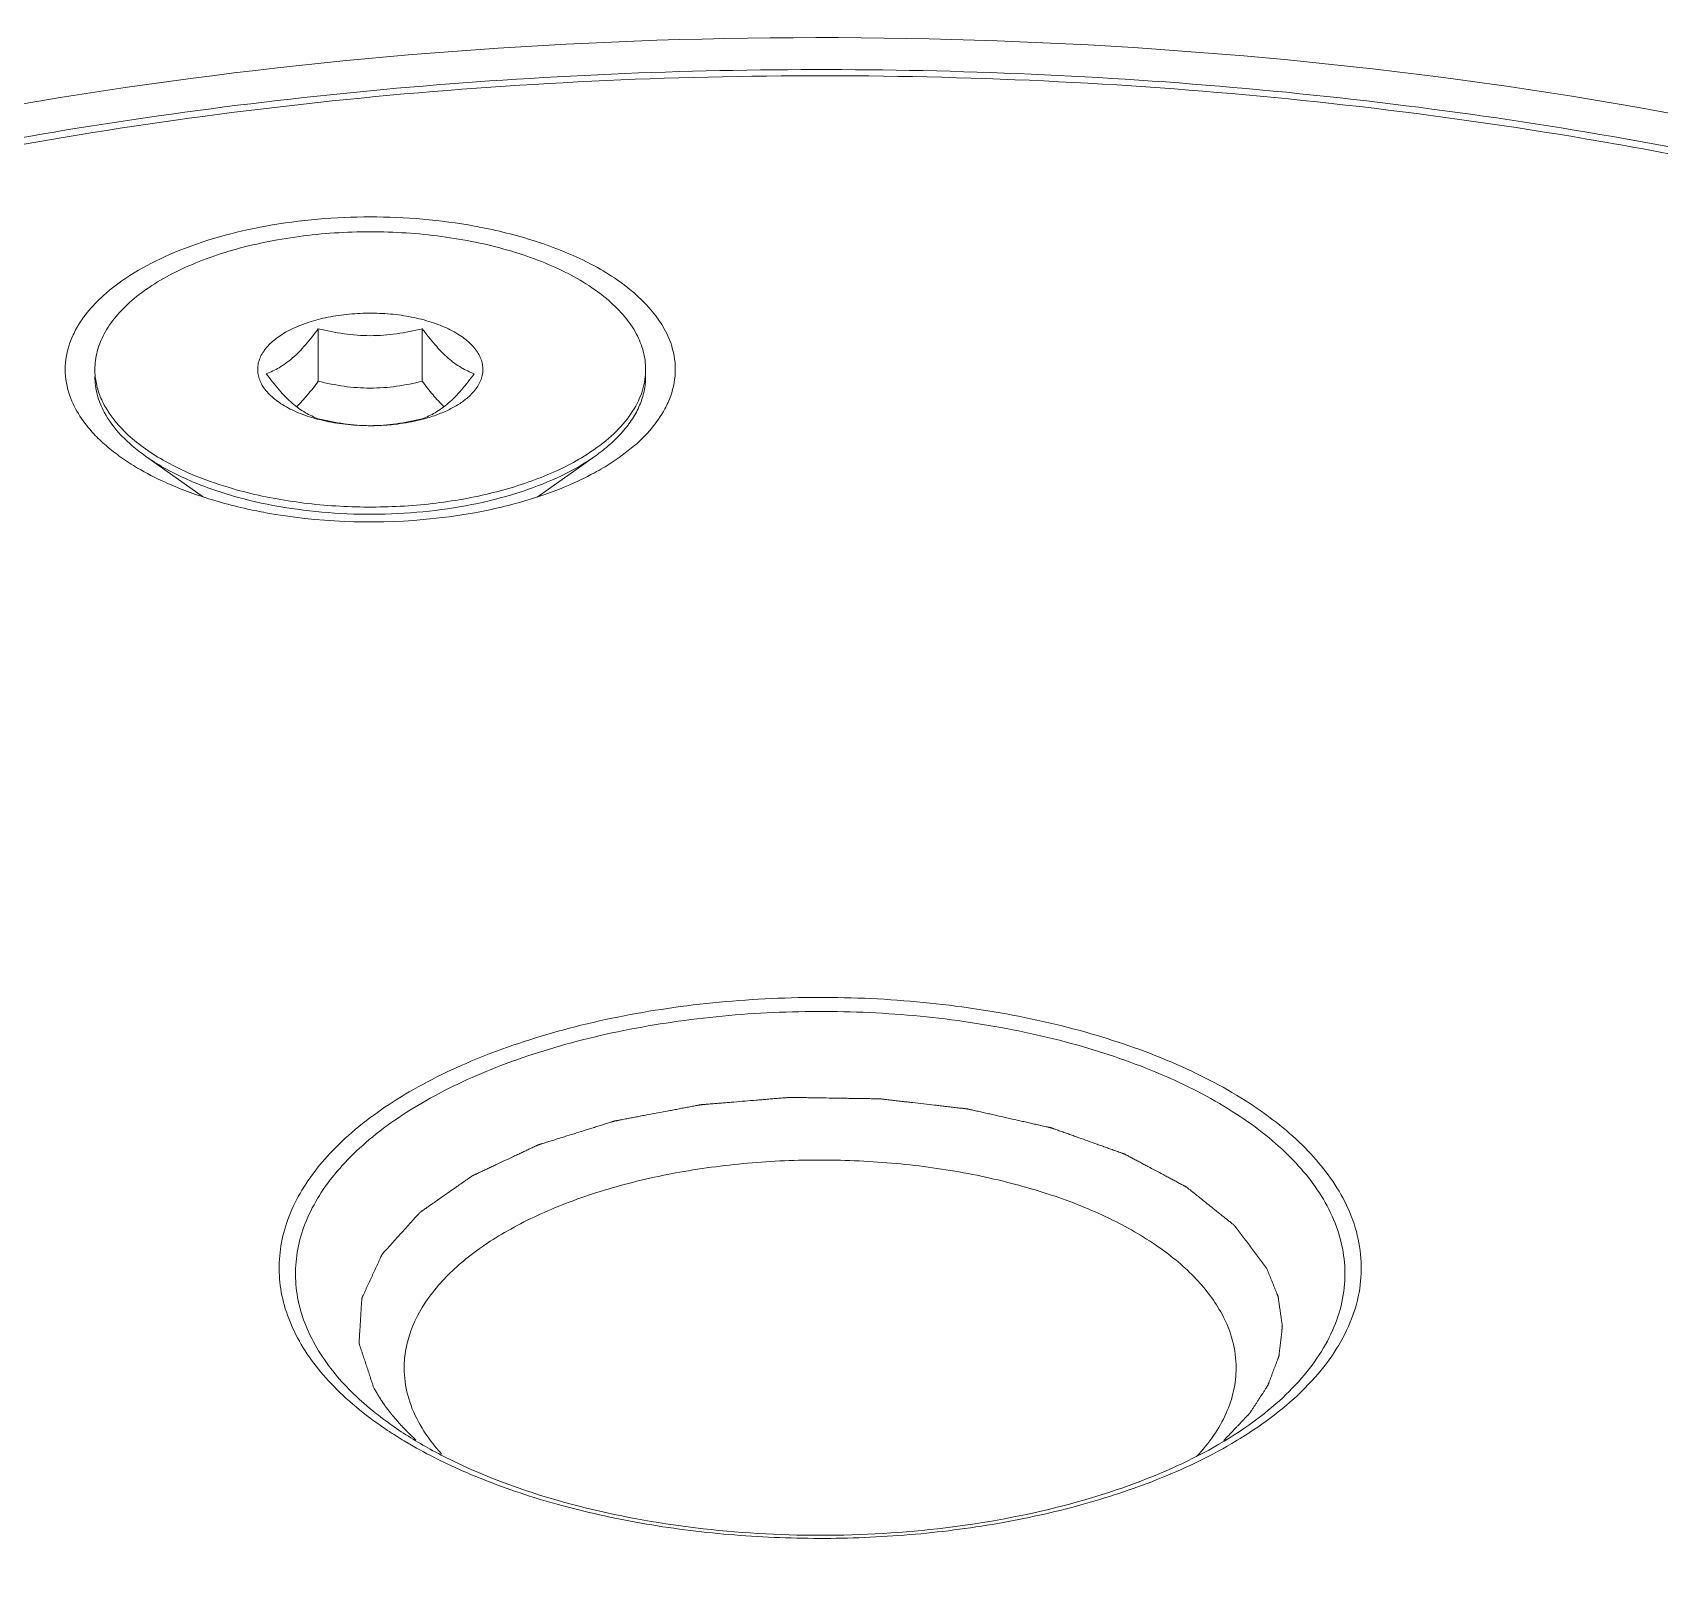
# Model space of a CAD drawing. Header units: millimetres. Extents: x 0 to 3564, y 0 to 2520.
# Drawn here: x 1702.64 to 1737.84, y 2197.25 to 2230.66 of the extents above; entities that cross this region are included whole.
import ezdxf

# ---------------------------------------------------------------- set-up
doc = ezdxf.new("R2010")
doc.units = ezdxf.units.MM
doc.layers.get('0').update_dxf_attribs({"lineweight": 13})

msp = doc.modelspace()

# ---------------------------------------------------------------- linework, layer by layer
for p, q in [((1708.822, 2224.252), (1708.822, 2223.117)), ((1711.071, 2224.252), (1711.071, 2223.117)), ((1715.662, 2221.721), (1715.333, 2221.467)), ((1706.335, 2220.609), (1705.081, 2221.496)), ((1713.557, 2220.609), (1714.812, 2221.496)), ((1728.955, 2200.525), (1728.951, 2200.522))]:
    msp.add_line(p, q)
for centre, radius, start, end in [((1705.486, 2223.371), 1.498, 180.0105, 185.9078), ((1714.409, 2223.371), 1.496, 354.0492, 359.996), ((1709.734, 2225.801), 3.627, 253.9012, 255.3331), ((1710.118, 2225.951), 3.782, 283.8414, 284.6791), ((1709.947, 2227.025), 4.872, 267.9886, 270.9745), ((1709.948, 2226.975), 4.822, 270.9701, 273.5151), ((1709.952, 2226.912), 4.758, 273.5146, 274.9839), ((1707.513, 2225.66), 5.131, 234.826, 239.5326), ((1712.369, 2225.679), 5.152, 300.4703, 305.1499), ((1708.822, 2228.29), 8.073, 247.2844, 250.808), ((1711.079, 2228.263), 8.045, 289.2014, 292.7385), ((1715.222, 2207.774), 8.845, 236.3501, 236.7834), ((1715.553, 2208.29), 9.459, 236.8147, 239.317)]:
    msp.add_arc(centre, radius, start, end)
for points, knots in [([(1771.278, 2210.51), (1769.845, 2213.317), (1766.342, 2217.155), (1760.523, 2221.159), (1755.033, 2223.966), (1748.793, 2226.335), (1739.439, 2228.906), (1726.812, 2230.689), (1711.399, 2230.606), (1698.838, 2228.685), (1689.588, 2226.009), (1683.451, 2223.57), (1678.092, 2220.708), (1674.95, 2218.438), (1673.565, 2217.239)], [0, 0, 0, 0, 0.088881, 0.141375, 0.199264, 0.262136, 0.329285, 0.472453, 0.620055, 0.762514, 0.829074, 0.891229, 0.948342, 1, 1, 1, 1]), ([(1667.081, 2203.06), (1667.081, 2203.89), (1667.233, 2205.569), (1667.908, 2208.042), (1669.014, 2210.452), (1670.533, 2212.778), (1672.444, 2215.003), (1674.728, 2217.117), (1677.364, 2219.106), (1680.332, 2220.96), (1683.608, 2222.668), (1687.169, 2224.218), (1690.987, 2225.599), (1696.464, 2227.228), (1703.752, 2228.76), (1712.862, 2229.777), (1722.187, 2229.97), (1731.432, 2229.333), (1738.924, 2228.11), (1744.632, 2226.721), (1748.662, 2225.505), (1752.462, 2224.111), (1756.003, 2222.549), (1759.258, 2220.83), (1762.202, 2218.966), (1764.814, 2216.966), (1767.733, 2214.223), (1769.516, 2211.868), (1770.405, 2210.21)], [0, 0, 0, 0, 0.020646, 0.041676, 0.063474, 0.086348, 0.110553, 0.136267, 0.163599, 0.192589, 0.223223, 0.255438, 0.289128, 0.324158, 0.397531, 0.474028, 0.551881, 0.629235, 0.704266, 0.740391, 0.775328, 0.808915, 0.841018, 0.871534, 0.900403, 0.927615, 0.953214, 1, 1, 1, 1]), ([(1769.523, 2210.604), (1769.072, 2211.446), (1767.988, 2213.114), (1765.952, 2215.439), (1763.475, 2217.649), (1760.581, 2219.725), (1757.297, 2221.647), (1753.656, 2223.4), (1749.69, 2224.966), (1745.437, 2226.33), (1740.938, 2227.481), (1734.601, 2228.728), (1726.363, 2229.674), (1716.334, 2229.836), (1706.431, 2229.03), (1698.469, 2227.555), (1692.479, 2225.899), (1688.318, 2224.465), (1684.456, 2222.836), (1680.93, 2221.025), (1677.773, 2219.049), (1675.015, 2216.927), (1673.036, 2215.017), (1671.69, 2213.433), (1670.541, 2211.873), (1669.38, 2209.864), (1668.451, 2207.345), (1668.025, 2204.784), (1668.111, 2202.211), (1668.706, 2199.662), (1669.415, 2198.041), (1669.84, 2197.249)], [0, 0, 0, 0, 0.022934, 0.047544, 0.074031, 0.10249, 0.132931, 0.165291, 0.199452, 0.235247, 0.272476, 0.310905, 0.3903, 0.471244, 0.55141, 0.628527, 0.665302, 0.700574, 0.734151, 0.765882, 0.795666, 0.823463, 0.849311, 0.861546, 0.873352, 0.895795, 0.917016, 0.937486, 0.957762, 0.978422, 1, 1, 1, 1]), ([(1704.231, 2225.021), (1704.663, 2225.395), (1705.789, 2226.016), (1707.743, 2226.549), (1709.946, 2226.735), (1711.461, 2226.607), (1712.204, 2226.472)], [0, 0, 0, 0, 0.206306, 0.454834, 0.727416, 1, 1, 1, 1]), ([(1712.204, 2226.472), (1712.276, 2226.459), (1712.562, 2226.404), (1712.845, 2226.338), (1713.054, 2226.282)], [0, 0, 0, 0, 0.25414, 1, 1, 1, 1]), ([(1712.926, 2225.951), (1712.695, 2226.018), (1712.219, 2226.134), (1711.483, 2226.258), (1710.721, 2226.333), (1709.947, 2226.359), (1709.172, 2226.333), (1708.41, 2226.258), (1707.674, 2226.134), (1706.976, 2225.963), (1706.329, 2225.749), (1705.743, 2225.494), (1705.227, 2225.204), (1704.791, 2224.881), (1704.44, 2224.532), (1704.183, 2224.16), (1704.024, 2223.771), (1703.988, 2223.502), (1703.988, 2223.371)], [0, 0, 0, 0, 0.070402, 0.143616, 0.218736, 0.294834, 0.370931, 0.446055, 0.519262, 0.589668, 0.656485, 0.719057, 0.776906, 0.829795, 0.877802, 0.92142, 0.961647, 1, 1, 1, 1]), ([(1713.054, 2226.282), (1713.473, 2226.17), (1714.252, 2225.907), (1715.494, 2225.255), (1716.248, 2224.506), (1716.446, 2223.944)], [0, 0, 0, 0, 0.306727, 0.577589, 1, 1, 1, 1]), ([(1715.905, 2223.371), (1715.905, 2223.502), (1715.869, 2223.771), (1715.71, 2224.16), (1715.453, 2224.532), (1715.102, 2224.881), (1714.666, 2225.204), (1714.15, 2225.494), (1713.564, 2225.749), (1713.145, 2225.888), (1712.926, 2225.951)], [0, 0, 0, 0, 0.093469, 0.191504, 0.297803, 0.414799, 0.543694, 0.684666, 0.837174, 1, 1, 1, 1]), ([(1703.447, 2223.944), (1703.481, 2224.041), (1703.665, 2224.45), (1703.971, 2224.796), (1704.231, 2225.021)], [0, 0, 0, 0, 0.229745, 1, 1, 1, 1]), ([(1711.164, 2224.426), (1711.022, 2224.467), (1710.723, 2224.533), (1710.262, 2224.586), (1709.788, 2224.594), (1709.321, 2224.556), (1708.877, 2224.474), (1708.473, 2224.35), (1708.124, 2224.19), (1707.923, 2224.054), (1707.837, 2223.98)], [0, 0, 0, 0, 0.128611, 0.263628, 0.401279, 0.537607, 0.668749, 0.791211, 0.902193, 1, 1, 1, 1]), ([(1712.056, 2222.762), (1712.094, 2222.795), (1712.165, 2222.864), (1712.254, 2222.975), (1712.321, 2223.091), (1712.365, 2223.21), (1712.385, 2223.331), (1712.381, 2223.452), (1712.353, 2223.572), (1712.301, 2223.69), (1712.227, 2223.805), (1712.094, 2223.957), (1711.871, 2224.13), (1711.543, 2224.301), (1711.296, 2224.388), (1711.164, 2224.426)], [0, 0, 0, 0, 0.062761, 0.121167, 0.1757, 0.227248, 0.276977, 0.32624, 0.376438, 0.428866, 0.484593, 0.544387, 0.677689, 0.830135, 1, 1, 1, 1]), ([(1708.259, 2223.615), (1708.361, 2223.703), (1708.559, 2223.908), (1708.733, 2224.132), (1708.822, 2224.252)], [0, 0, 0, 0, 0.47416, 1, 1, 1, 1]), ([(1711.071, 2224.252), (1710.888, 2224.207), (1710.516, 2224.13), (1709.947, 2224.087), (1709.377, 2224.13), (1709.005, 2224.207), (1708.822, 2224.252)], [0, 0, 0, 0, 0.249369, 0.5, 0.750631, 1, 1, 1, 1]), ([(1712.196, 2223.278), (1712.1, 2223.313), (1711.9, 2223.407), (1711.614, 2223.618), (1711.334, 2223.908), (1711.16, 2224.132), (1711.071, 2224.252)], [0, 0, 0, 0, 0.203593, 0.435936, 0.703391, 1, 1, 1, 1]), ([(1703.447, 2222.798), (1703.382, 2222.981), (1703.311, 2223.371), (1703.382, 2223.761), (1703.447, 2223.944)], [0, 0, 0, 0, 0.499811, 1, 1, 1, 1]), ([(1707.837, 2223.98), (1707.799, 2223.947), (1707.728, 2223.878), (1707.639, 2223.767), (1707.572, 2223.651), (1707.528, 2223.532), (1707.508, 2223.411), (1707.512, 2223.29), (1707.54, 2223.17), (1707.592, 2223.052), (1707.666, 2222.937), (1707.799, 2222.785), (1708.022, 2222.612), (1708.35, 2222.441), (1708.597, 2222.354), (1708.729, 2222.316)], [0, 0, 0, 0, 0.062761, 0.121167, 0.1757, 0.227248, 0.276977, 0.32624, 0.376438, 0.428866, 0.484593, 0.544387, 0.677689, 0.830135, 1, 1, 1, 1]), ([(1716.446, 2223.944), (1716.511, 2223.761), (1716.582, 2223.371), (1716.511, 2222.981), (1716.446, 2222.798)], [0, 0, 0, 0, 0.499811, 1, 1, 1, 1]), ([(1707.697, 2223.278), (1707.793, 2223.313), (1707.993, 2223.407), (1708.171, 2223.538), (1708.259, 2223.615)], [0, 0, 0, 0, 0.467037, 1, 1, 1, 1]), ([(1704.191, 2222.444), (1704.126, 2222.565), (1704.024, 2222.816), (1703.988, 2223.085), (1703.988, 2223.216)], [0, 0, 0, 0, 0.511935, 1, 1, 1, 1]), ([(1703.996, 2223.217), (1704.007, 2223.112), (1704.052, 2222.897), (1704.139, 2222.697), (1704.192, 2222.599)], [0, 0, 0, 0, 0.48875, 1, 1, 1, 1]), ([(1707.697, 2223.278), (1707.785, 2223.158), (1707.959, 2222.933), (1708.239, 2222.644), (1708.525, 2222.433), (1708.725, 2222.339), (1708.822, 2222.304)], [0, 0, 0, 0, 0.296609, 0.564064, 0.796406, 1, 1, 1, 1]), ([(1708.352, 2222.564), (1708.436, 2222.645), (1708.599, 2222.824), (1708.747, 2223.016), (1708.822, 2223.117)], [0, 0, 0, 0, 0.480006, 1, 1, 1, 1]), ([(1708.822, 2223.117), (1709.005, 2223.071), (1709.377, 2222.995), (1709.947, 2222.952), (1710.516, 2222.995), (1710.888, 2223.071), (1711.071, 2223.117)], [0, 0, 0, 0, 0.249369, 0.5, 0.750631, 1, 1, 1, 1]), ([(1711.071, 2223.117), (1711.146, 2223.016), (1711.294, 2222.824), (1711.457, 2222.645), (1711.541, 2222.564)], [0, 0, 0, 0, 0.520021, 1, 1, 1, 1]), ([(1712.196, 2223.278), (1712.108, 2223.158), (1711.934, 2222.933), (1711.736, 2222.728), (1711.634, 2222.64)], [0, 0, 0, 0, 0.52584, 1, 1, 1, 1]), ([(1715.51, 2222.304), (1715.615, 2222.442), (1715.75, 2222.663), (1715.859, 2222.979), (1715.889, 2223.137), (1715.897, 2223.216)], [0, 0, 0, 0, 0.520142, 0.763527, 1, 1, 1, 1]), ([(1715.905, 2223.216), (1715.905, 2223.111), (1715.882, 2222.898), (1715.817, 2222.695), (1715.775, 2222.596)], [0, 0, 0, 0, 0.492161, 1, 1, 1, 1]), ([(1704.231, 2221.721), (1704.138, 2221.801), (1703.815, 2222.109), (1703.554, 2222.493), (1703.447, 2222.798)], [0, 0, 0, 0, 0.27505, 1, 1, 1, 1]), ([(1711.634, 2222.64), (1711.546, 2222.564), (1711.368, 2222.433), (1711.168, 2222.339), (1711.071, 2222.304)], [0, 0, 0, 0, 0.532969, 1, 1, 1, 1]), ([(1711.077, 2222.292), (1711.175, 2222.318), (1711.364, 2222.376), (1711.628, 2222.485), (1711.86, 2222.611), (1711.996, 2222.71), (1712.056, 2222.762)], [0, 0, 0, 0, 0.279516, 0.540776, 0.781432, 1, 1, 1, 1]), ([(1716.446, 2222.798), (1716.412, 2222.701), (1716.228, 2222.292), (1715.922, 2221.946), (1715.662, 2221.721)], [0, 0, 0, 0, 0.229745, 1, 1, 1, 1]), ([(1705.081, 2221.496), (1704.983, 2221.565), (1704.799, 2221.708), (1704.481, 2222.008), (1704.288, 2222.264), (1704.191, 2222.444)], [0, 0, 0, 0, 0.27524, 0.533045, 1, 1, 1, 1]), ([(1704.192, 2222.599), (1704.323, 2222.355), (1704.61, 2222.014), (1705.086, 2221.636), (1705.368, 2221.461), (1705.518, 2221.378)], [0, 0, 0, 0, 0.45623, 0.716827, 1, 1, 1, 1]), ([(1708.816, 2222.292), (1708.969, 2222.252), (1709.288, 2222.19), (1709.611, 2222.162), (1709.776, 2222.156)], [0, 0, 0, 0, 0.489329, 1, 1, 1, 1]), ([(1708.822, 2222.304), (1709.005, 2222.258), (1709.377, 2222.182), (1709.947, 2222.139), (1710.516, 2222.182), (1710.888, 2222.258), (1711.071, 2222.304)], [0, 0, 0, 0, 0.249369, 0.5, 0.750631, 1, 1, 1, 1]), ([(1710.365, 2222.171), (1710.422, 2222.176), (1710.643, 2222.2), (1710.863, 2222.239), (1711.023, 2222.279)], [0, 0, 0, 0, 0.256008, 1, 1, 1, 1]), ([(1714.577, 2221.496), (1714.762, 2221.611), (1715.1, 2221.851), (1715.391, 2222.149), (1715.51, 2222.304)], [0, 0, 0, 0, 0.529004, 1, 1, 1, 1]), ([(1715.775, 2222.596), (1715.732, 2222.494), (1715.622, 2222.292), (1715.405, 2222.009), (1715.133, 2221.738), (1714.924, 2221.575), (1714.812, 2221.496)], [0, 0, 0, 0, 0.223626, 0.463201, 0.721485, 1, 1, 1, 1]), ([(1705.704, 2220.843), (1705.634, 2220.873), (1705.363, 2220.991), (1705.1, 2221.126), (1704.912, 2221.237)], [0, 0, 0, 0, 0.259491, 1, 1, 1, 1]), ([(1706.967, 2220.636), (1706.786, 2220.688), (1706.436, 2220.801), (1705.938, 2221.004), (1705.486, 2221.231), (1705.21, 2221.405), (1705.081, 2221.496)], [0, 0, 0, 0, 0.272061, 0.530387, 0.773325, 1, 1, 1, 1]), ([(1705.518, 2221.378), (1705.737, 2221.256), (1706.211, 2221.034), (1706.706, 2220.866), (1706.967, 2220.791)], [0, 0, 0, 0, 0.479531, 1, 1, 1, 1]), ([(1714.812, 2221.496), (1714.586, 2221.336), (1714.076, 2221.045), (1713.22, 2220.706), (1712.255, 2220.451), (1711.214, 2220.287), (1710.13, 2220.221), (1709.04, 2220.254), (1707.98, 2220.386), (1707.296, 2220.541), (1706.967, 2220.636)], [0, 0, 0, 0, 0.10215, 0.216038, 0.339759, 0.470638, 0.605509, 0.740965, 0.873547, 1, 1, 1, 1]), ([(1712.37, 2220.649), (1712.579, 2220.696), (1712.985, 2220.8), (1713.565, 2220.996), (1714.096, 2221.223), (1714.424, 2221.401), (1714.577, 2221.496)], [0, 0, 0, 0, 0.271073, 0.529371, 0.772859, 1, 1, 1, 1]), ([(1714.982, 2221.238), (1714.92, 2221.202), (1714.663, 2221.057), (1714.396, 2220.93), (1714.189, 2220.843)], [0, 0, 0, 0, 0.240482, 1, 1, 1, 1]), ([(1707.689, 2220.27), (1707.556, 2220.294), (1707.042, 2220.397), (1706.535, 2220.537), (1706.168, 2220.666)], [0, 0, 0, 0, 0.258636, 1, 1, 1, 1]), ([(1706.967, 2220.791), (1707.389, 2220.669), (1708.273, 2220.484), (1709.638, 2220.369), (1711.02, 2220.413), (1711.93, 2220.551), (1712.37, 2220.649)], [0, 0, 0, 0, 0.241353, 0.495388, 0.751794, 1, 1, 1, 1]), ([(1713.725, 2220.665), (1713.606, 2220.624), (1713.107, 2220.462), (1712.596, 2220.341), (1712.204, 2220.27)], [0, 0, 0, 0, 0.240931, 1, 1, 1, 1]), ([(1712.204, 2220.27), (1711.836, 2220.203), (1710.339, 2220.006), (1708.807, 2220.067), (1707.689, 2220.27)], [0, 0, 0, 0, 0.24761, 1, 1, 1, 1]), ([(1708.373, 2202.411), (1708.277, 2202.591), (1708.116, 2202.959), (1707.981, 2203.537), (1707.962, 2204.121), (1708.058, 2204.702), (1708.269, 2205.274), (1708.59, 2205.83), (1709.018, 2206.365), (1709.75, 2207.071), (1710.921, 2207.865), (1712.599, 2208.634), (1714.541, 2209.227), (1716.675, 2209.622), (1718.922, 2209.805), (1721.197, 2209.768), (1723.416, 2209.513), (1725.494, 2209.05), (1727.355, 2208.396), (1728.712, 2207.689), (1729.617, 2207.04), (1730.339, 2206.396), (1730.778, 2205.836), (1730.989, 2205.441)], [0, 0, 0, 0, 0.021577, 0.042257, 0.062544, 0.08302, 0.104248, 0.126701, 0.150738, 0.176595, 0.234131, 0.299418, 0.371459, 0.448606, 0.528805, 0.609781, 0.689207, 0.764865, 0.834811, 0.897585, 0.926053, 0.952554, 1, 1, 1, 1]), ([(1708.715, 2202.33), (1708.621, 2202.504), (1708.465, 2202.861), (1708.334, 2203.422), (1708.316, 2203.988), (1708.409, 2204.552), (1708.614, 2205.106), (1708.925, 2205.645), (1709.34, 2206.165), (1710.05, 2206.849), (1711.185, 2207.619), (1712.813, 2208.365), (1714.696, 2208.94), (1716.766, 2209.323), (1718.945, 2209.5), (1721.151, 2209.465), (1723.303, 2209.218), (1725.319, 2208.768), (1727.124, 2208.134), (1728.439, 2207.448), (1729.317, 2206.819), (1730.018, 2206.194), (1730.443, 2205.652), (1730.648, 2205.269)], [0, 0, 0, 0, 0.021578, 0.042258, 0.062544, 0.08302, 0.104248, 0.126701, 0.150738, 0.176595, 0.234131, 0.299418, 0.371459, 0.448606, 0.528805, 0.609781, 0.689207, 0.764865, 0.834811, 0.897585, 0.926052, 0.952554, 1, 1, 1, 1]), ([(1710.022, 2201.333), (1710.009, 2201.373), (1709.982, 2201.454), (1709.942, 2201.574), (1709.903, 2201.694), (1709.869, 2201.795), (1709.843, 2201.875), (1709.823, 2201.935), (1709.803, 2201.995), (1709.783, 2202.055), (1709.766, 2202.106), (1709.753, 2202.146), (1709.743, 2202.176), (1709.733, 2202.206), (1709.725, 2202.231), (1709.718, 2202.251), (1709.714, 2202.263), (1709.711, 2202.273), (1709.708, 2202.281), (1709.706, 2202.287), (1709.705, 2202.292), (1709.704, 2202.294), (1709.703, 2202.296), (1709.703, 2202.298), (1709.704, 2202.3), (1709.704, 2202.305), (1709.704, 2202.311), (1709.705, 2202.319), (1709.705, 2202.329), (1709.706, 2202.342), (1709.707, 2202.362), (1709.709, 2202.387), (1709.711, 2202.418), (1709.713, 2202.448), (1709.715, 2202.489), (1709.719, 2202.54), (1709.722, 2202.601), (1709.728, 2202.682), (1709.734, 2202.784), (1709.74, 2202.885), (1709.745, 2202.967), (1709.749, 2203.028), (1709.752, 2203.078), (1709.755, 2203.119), (1709.757, 2203.149), (1709.759, 2203.18), (1709.76, 2203.205), (1709.762, 2203.226), (1709.763, 2203.238), (1709.763, 2203.249), (1709.764, 2203.256), (1709.764, 2203.263), (1709.764, 2203.267), (1709.765, 2203.269), (1709.764, 2203.271), (1709.766, 2203.273), (1709.767, 2203.276), (1709.769, 2203.28), (1709.771, 2203.286), (1709.775, 2203.294), (1709.779, 2203.304), (1709.785, 2203.316), (1709.794, 2203.336), (1709.806, 2203.361), (1709.819, 2203.39), (1709.833, 2203.42), (1709.852, 2203.46), (1709.874, 2203.509), (1709.902, 2203.569), (1709.938, 2203.648), (1709.984, 2203.747), (1710.03, 2203.846), (1710.066, 2203.925), (1710.094, 2203.985), (1710.117, 2204.034), (1710.135, 2204.074), (1710.149, 2204.103), (1710.162, 2204.133), (1710.174, 2204.158), (1710.183, 2204.178), (1710.189, 2204.19), (1710.193, 2204.2), (1710.197, 2204.207), (1710.2, 2204.214), (1710.202, 2204.218), (1710.203, 2204.22), (1710.203, 2204.222), (1710.205, 2204.224), (1710.207, 2204.226), (1710.211, 2204.23), (1710.216, 2204.236), (1710.223, 2204.243), (1710.231, 2204.253), (1710.242, 2204.265), (1710.259, 2204.284), (1710.28, 2204.307), (1710.306, 2204.335), (1710.331, 2204.364), (1710.365, 2204.401), (1710.408, 2204.449), (1710.459, 2204.505), (1710.527, 2204.581), (1710.612, 2204.675), (1710.698, 2204.769), (1710.766, 2204.845), (1710.817, 2204.901), (1710.859, 2204.948), (1710.893, 2204.986), (1710.919, 2205.014), (1710.944, 2205.043), (1710.966, 2205.066), (1710.983, 2205.085), (1710.993, 2205.097), (1711.002, 2205.106), (1711.008, 2205.113), (1711.014, 2205.119), (1711.017, 2205.123), (1711.02, 2205.126), (1711.021, 2205.127), (1711.023, 2205.129), (1711.026, 2205.131), (1711.031, 2205.135), (1711.039, 2205.14), (1711.048, 2205.146), (1711.06, 2205.154), (1711.074, 2205.165), (1711.098, 2205.181), (1711.128, 2205.202), (1711.163, 2205.227), (1711.199, 2205.251), (1711.246, 2205.284), (1711.305, 2205.326), (1711.376, 2205.375), (1711.471, 2205.441), (1711.589, 2205.524), (1711.707, 2205.607), (1711.802, 2205.673), (1711.873, 2205.723), (1711.932, 2205.764), (1711.98, 2205.797), (1712.015, 2205.822), (1712.051, 2205.846), (1712.08, 2205.867), (1712.104, 2205.884), (1712.119, 2205.894), (1712.131, 2205.902), (1712.139, 2205.908), (1712.147, 2205.914), (1712.152, 2205.917), (1712.155, 2205.919), (1712.157, 2205.921), (1712.16, 2205.922), (1712.164, 2205.924), (1712.17, 2205.927), (1712.179, 2205.931), (1712.191, 2205.937), (1712.205, 2205.943), (1712.224, 2205.952), (1712.254, 2205.966), (1712.291, 2205.983), (1712.335, 2206.004), (1712.379, 2206.025), (1712.439, 2206.053), (1712.513, 2206.088), (1712.602, 2206.13), (1712.72, 2206.185), (1712.869, 2206.255), (1713.017, 2206.324), (1713.135, 2206.38), (1713.224, 2206.422), (1713.298, 2206.457), (1713.358, 2206.484), (1713.402, 2206.505), (1713.446, 2206.526), (1713.484, 2206.544), (1713.513, 2206.558), (1713.532, 2206.566), (1713.547, 2206.573), (1713.558, 2206.578), (1713.567, 2206.583), (1713.573, 2206.586), (1713.577, 2206.588), (1713.58, 2206.589), (1713.583, 2206.59), (1713.587, 2206.591), (1713.595, 2206.594), (1713.606, 2206.597), (1713.619, 2206.601), (1713.636, 2206.606), (1713.657, 2206.613), (1713.692, 2206.624), (1713.735, 2206.637), (1713.787, 2206.654), (1713.838, 2206.67), (1713.907, 2206.691), (1713.994, 2206.718), (1714.097, 2206.75), (1714.235, 2206.794), (1714.407, 2206.847), (1714.58, 2206.901), (1714.718, 2206.944), (1714.821, 2206.977), (1714.907, 2207.004), (1714.976, 2207.025), (1715.028, 2207.041), (1715.08, 2207.057), (1715.123, 2207.071), (1715.157, 2207.082), (1715.179, 2207.088), (1715.196, 2207.094), (1715.209, 2207.098), (1715.22, 2207.101), (1715.227, 2207.104), (1715.232, 2207.105), (1715.235, 2207.106), (1715.239, 2207.107), (1715.243, 2207.108), (1715.252, 2207.109), (1715.264, 2207.111), (1715.279, 2207.114), (1715.298, 2207.118), (1715.322, 2207.122), (1715.361, 2207.13), (1715.409, 2207.139), (1715.467, 2207.15), (1715.525, 2207.161), (1715.603, 2207.175), (1715.7, 2207.194), (1715.816, 2207.216), (1715.97, 2207.245), (1716.164, 2207.282), (1716.358, 2207.318), (1716.512, 2207.347), (1716.629, 2207.369), (1716.725, 2207.388), (1716.803, 2207.402), (1716.861, 2207.413), (1716.919, 2207.424), (1716.967, 2207.433), (1717.006, 2207.441), (1717.035, 2207.446), (1717.059, 2207.451), (1717.076, 2207.454), (1717.086, 2207.456), (1717.093, 2207.457), (1717.101, 2207.458), (1717.111, 2207.459), (1717.128, 2207.46), (1717.153, 2207.462), (1717.183, 2207.465), (1717.224, 2207.468), (1717.274, 2207.472), (1717.334, 2207.477), (1717.394, 2207.482), (1717.474, 2207.489), (1717.575, 2207.497), (1717.695, 2207.507), (1717.855, 2207.52), (1718.056, 2207.537), (1718.256, 2207.553), (1718.417, 2207.567), (1718.537, 2207.577), (1718.658, 2207.587), (1718.758, 2207.595), (1718.838, 2207.601), (1718.888, 2207.606), (1718.928, 2207.609), (1718.958, 2207.611), (1718.983, 2207.613), (1719.001, 2207.615), (1719.011, 2207.616), (1719.019, 2207.617), (1719.026, 2207.616), (1719.036, 2207.616), (1719.054, 2207.616), (1719.08, 2207.615), (1719.11, 2207.615), (1719.151, 2207.614), (1719.201, 2207.614), (1719.283, 2207.612), (1719.384, 2207.611), (1719.506, 2207.609), (1719.628, 2207.607), (1719.791, 2207.604), (1719.994, 2207.601), (1720.197, 2207.598), (1720.36, 2207.595), (1720.482, 2207.593), (1720.604, 2207.592), (1720.705, 2207.59), (1720.786, 2207.589), (1720.837, 2207.588), (1720.878, 2207.587), (1720.908, 2207.587), (1720.934, 2207.586), (1720.952, 2207.586), (1720.962, 2207.586), (1720.969, 2207.586), (1720.977, 2207.585), (1720.987, 2207.584), (1721.004, 2207.582), (1721.029, 2207.579), (1721.058, 2207.575), (1721.098, 2207.571), (1721.148, 2207.565), (1721.227, 2207.556), (1721.326, 2207.545), (1721.445, 2207.531), (1721.564, 2207.517), (1721.722, 2207.499), (1721.92, 2207.476), (1722.118, 2207.453), (1722.277, 2207.435), (1722.396, 2207.421), (1722.495, 2207.41), (1722.574, 2207.401), (1722.633, 2207.394), (1722.693, 2207.387), (1722.742, 2207.381), (1722.782, 2207.377), (1722.811, 2207.373), (1722.836, 2207.37), (1722.854, 2207.368), (1722.863, 2207.367), (1722.871, 2207.366), (1722.878, 2207.365), (1722.887, 2207.363), (1722.904, 2207.359), (1722.928, 2207.353), (1722.956, 2207.347), (1722.994, 2207.339), (1723.041, 2207.328), (1723.097, 2207.315), (1723.154, 2207.302), (1723.229, 2207.285), (1723.324, 2207.264), (1723.437, 2207.239), (1723.588, 2207.204), (1723.776, 2207.162), (1723.965, 2207.119), (1724.116, 2207.085), (1724.229, 2207.06), (1724.323, 2207.038), (1724.398, 2207.021), (1724.455, 2207.009), (1724.512, 2206.996), (1724.559, 2206.985), (1724.596, 2206.977), (1724.62, 2206.971), (1724.639, 2206.967), (1724.653, 2206.964), (1724.665, 2206.961), (1724.673, 2206.959), (1724.678, 2206.958), (1724.681, 2206.958), (1724.684, 2206.956), (1724.689, 2206.955), (1724.696, 2206.952), (1724.706, 2206.949), (1724.719, 2206.944), (1724.735, 2206.938), (1724.756, 2206.931), (1724.789, 2206.919), (1724.83, 2206.904), (1724.88, 2206.887), (1724.929, 2206.869), (1724.995, 2206.845), (1725.078, 2206.816), (1725.177, 2206.78), (1725.309, 2206.733), (1725.475, 2206.674), (1725.64, 2206.614), (1725.772, 2206.567), (1725.871, 2206.532), (1725.954, 2206.502), (1726.02, 2206.478), (1726.07, 2206.46), (1726.119, 2206.443), (1726.161, 2206.428), (1726.194, 2206.416), (1726.215, 2206.409), (1726.231, 2206.403), (1726.243, 2206.398), (1726.254, 2206.395), (1726.261, 2206.392), (1726.265, 2206.391), (1726.268, 2206.39), (1726.271, 2206.388), (1726.274, 2206.386), (1726.28, 2206.383), (1726.289, 2206.378), (1726.3, 2206.373), (1726.313, 2206.365), (1726.331, 2206.356), (1726.359, 2206.341), (1726.393, 2206.323), (1726.435, 2206.301), (1726.477, 2206.278), (1726.533, 2206.249), (1726.602, 2206.212), (1726.686, 2206.167), (1726.797, 2206.108), (1726.936, 2206.034), (1727.075, 2205.96), (1727.187, 2205.9), (1727.27, 2205.856), (1727.34, 2205.819), (1727.395, 2205.789), (1727.437, 2205.767), (1727.479, 2205.745), (1727.514, 2205.726), (1727.542, 2205.711), (1727.559, 2205.702), (1727.573, 2205.695), (1727.583, 2205.689), (1727.592, 2205.685), (1727.598, 2205.681), (1727.602, 2205.68), (1727.604, 2205.678), (1727.606, 2205.677), (1727.609, 2205.674), (1727.614, 2205.671), (1727.62, 2205.665), (1727.628, 2205.659), (1727.639, 2205.65), (1727.653, 2205.639), (1727.674, 2205.622), (1727.701, 2205.601), (1727.734, 2205.575), (1727.766, 2205.549), (1727.809, 2205.514), (1727.863, 2205.471), (1727.927, 2205.42), (1728.014, 2205.351), (1728.121, 2205.264), (1728.229, 2205.178), (1728.315, 2205.109), (1728.38, 2205.057), (1728.434, 2205.014), (1728.477, 2204.98), (1728.509, 2204.954), (1728.541, 2204.928), (1728.568, 2204.907), (1728.59, 2204.889), (1728.603, 2204.879), (1728.614, 2204.87), (1728.622, 2204.864), (1728.629, 2204.858), (1728.634, 2204.854), (1728.636, 2204.852), (1728.639, 2204.851), (1728.64, 2204.849), (1728.642, 2204.846), (1728.645, 2204.842), (1728.649, 2204.836), (1728.655, 2204.829), (1728.662, 2204.819), (1728.671, 2204.807), (1728.686, 2204.788), (1728.704, 2204.763), (1728.726, 2204.734), (1728.748, 2204.705), (1728.777, 2204.667), (1728.814, 2204.618), (1728.858, 2204.56), (1728.916, 2204.483), (1728.99, 2204.386), (1729.077, 2204.27), (1729.165, 2204.154), (1729.253, 2204.038), (1729.311, 2203.96), (1729.341, 2203.922)], [0, 0, 0, 0, 0.007812, 0.015625, 0.023438, 0.03125, 0.035156, 0.039062, 0.042969, 0.046875, 0.050781, 0.052734, 0.054688, 0.056641, 0.058594, 0.05957, 0.060547, 0.061035, 0.061523, 0.062012, 0.062256, 0.062378, 0.0625, 0.062622, 0.062744, 0.062988, 0.063477, 0.063965, 0.064453, 0.06543, 0.066406, 0.068359, 0.070312, 0.072266, 0.074219, 0.078125, 0.082031, 0.085938, 0.09375, 0.101562, 0.105469, 0.109375, 0.113281, 0.115234, 0.117188, 0.119141, 0.121094, 0.12207, 0.123047, 0.123535, 0.124023, 0.124512, 0.124756, 0.124878, 0.125, 0.125122, 0.125244, 0.125488, 0.125977, 0.126465, 0.126953, 0.12793, 0.128906, 0.130859, 0.132812, 0.134766, 0.136719, 0.140625, 0.144531, 0.148438, 0.15625, 0.164062, 0.167969, 0.171875, 0.175781, 0.177734, 0.179688, 0.181641, 0.183594, 0.18457, 0.185547, 0.186035, 0.186523, 0.187012, 0.187256, 0.187378, 0.1875, 0.187622, 0.187744, 0.187988, 0.188477, 0.188965, 0.189453, 0.19043, 0.191406, 0.193359, 0.195312, 0.197266, 0.199219, 0.203125, 0.207031, 0.210938, 0.21875, 0.226562, 0.230469, 0.234375, 0.238281, 0.240234, 0.242188, 0.244141, 0.246094, 0.24707, 0.248047, 0.248535, 0.249023, 0.249512, 0.249756, 0.249878, 0.25, 0.250122, 0.250244, 0.250488, 0.250977, 0.251465, 0.251953, 0.25293, 0.253906, 0.255859, 0.257812, 0.259766, 0.261719, 0.265625, 0.269531, 0.273438, 0.28125, 0.289062, 0.292969, 0.296875, 0.300781, 0.302734, 0.304688, 0.306641, 0.308594, 0.30957, 0.310547, 0.311035, 0.311523, 0.312012, 0.312256, 0.312378, 0.3125, 0.312622, 0.312744, 0.312988, 0.313477, 0.313965, 0.314453, 0.31543, 0.316406, 0.318359, 0.320312, 0.322266, 0.324219, 0.328125, 0.332031, 0.335938, 0.34375, 0.351562, 0.355469, 0.359375, 0.363281, 0.365234, 0.367188, 0.369141, 0.371094, 0.37207, 0.373047, 0.373535, 0.374023, 0.374512, 0.374756, 0.374878, 0.375, 0.375122, 0.375244, 0.375488, 0.375977, 0.376465, 0.376953, 0.37793, 0.378906, 0.380859, 0.382812, 0.384766, 0.386719, 0.390625, 0.394531, 0.398438, 0.40625, 0.414062, 0.417969, 0.421875, 0.425781, 0.427734, 0.429688, 0.431641, 0.433594, 0.43457, 0.435547, 0.436035, 0.436523, 0.437012, 0.437256, 0.437378, 0.4375, 0.437622, 0.437744, 0.437988, 0.438477, 0.438965, 0.439453, 0.44043, 0.441406, 0.443359, 0.445312, 0.447266, 0.449219, 0.453125, 0.457031, 0.460938, 0.46875, 0.476562, 0.480469, 0.484375, 0.488281, 0.490234, 0.492188, 0.494141, 0.496094, 0.49707, 0.498047, 0.499023, 0.499512, 0.499756, 0.5, 0.500244, 0.500488, 0.500977, 0.501953, 0.50293, 0.503906, 0.505859, 0.507812, 0.509766, 0.511719, 0.515625, 0.519531, 0.523438, 0.53125, 0.539062, 0.542969, 0.546875, 0.550781, 0.554688, 0.556641, 0.558594, 0.55957, 0.560547, 0.561523, 0.562012, 0.562256, 0.5625, 0.562744, 0.562988, 0.563477, 0.564453, 0.56543, 0.566406, 0.568359, 0.570312, 0.574219, 0.578125, 0.582031, 0.585938, 0.59375, 0.601562, 0.605469, 0.609375, 0.613281, 0.617188, 0.619141, 0.621094, 0.62207, 0.623047, 0.624023, 0.624512, 0.624756, 0.625, 0.625244, 0.625488, 0.625977, 0.626953, 0.62793, 0.628906, 0.630859, 0.632812, 0.636719, 0.640625, 0.644531, 0.648438, 0.65625, 0.664062, 0.667969, 0.671875, 0.675781, 0.677734, 0.679688, 0.681641, 0.683594, 0.68457, 0.685547, 0.686523, 0.687012, 0.687256, 0.6875, 0.687744, 0.687988, 0.688477, 0.689453, 0.69043, 0.691406, 0.693359, 0.695312, 0.697266, 0.699219, 0.703125, 0.707031, 0.710938, 0.71875, 0.726562, 0.730469, 0.734375, 0.738281, 0.740234, 0.742188, 0.744141, 0.746094, 0.74707, 0.748047, 0.748535, 0.749023, 0.749512, 0.749756, 0.749878, 0.75, 0.750122, 0.750244, 0.750488, 0.750977, 0.751465, 0.751953, 0.75293, 0.753906, 0.755859, 0.757812, 0.759766, 0.761719, 0.765625, 0.769531, 0.773438, 0.78125, 0.789062, 0.792969, 0.796875, 0.800781, 0.802734, 0.804688, 0.806641, 0.808594, 0.80957, 0.810547, 0.811035, 0.811523, 0.812012, 0.812256, 0.812378, 0.8125, 0.812622, 0.812744, 0.812988, 0.813477, 0.813965, 0.814453, 0.81543, 0.816406, 0.818359, 0.820312, 0.822266, 0.824219, 0.828125, 0.832031, 0.835938, 0.84375, 0.851562, 0.855469, 0.859375, 0.863281, 0.865234, 0.867188, 0.869141, 0.871094, 0.87207, 0.873047, 0.873535, 0.874023, 0.874512, 0.874756, 0.874878, 0.875, 0.875122, 0.875244, 0.875488, 0.875977, 0.876465, 0.876953, 0.87793, 0.878906, 0.880859, 0.882812, 0.884766, 0.886719, 0.890625, 0.894531, 0.898438, 0.90625, 0.914062, 0.917969, 0.921875, 0.925781, 0.927734, 0.929688, 0.931641, 0.933594, 0.93457, 0.935547, 0.936035, 0.936523, 0.937012, 0.937256, 0.937378, 0.9375, 0.937622, 0.937744, 0.937988, 0.938477, 0.938965, 0.939453, 0.94043, 0.941406, 0.943359, 0.945312, 0.947266, 0.949219, 0.953125, 0.957031, 0.960938, 0.96875, 0.976562, 0.984375, 0.992188, 1, 1, 1, 1]), ([(1710.681, 2201.761), (1710.681, 2201.897), (1710.706, 2202.171), (1710.858, 2202.724), (1711.25, 2203.406), (1711.976, 2204.133), (1712.941, 2204.779), (1714.115, 2205.328), (1715.464, 2205.764), (1716.946, 2206.074), (1718.515, 2206.248), (1720.12, 2206.28), (1721.712, 2206.17), (1723.239, 2205.921), (1724.654, 2205.541), (1725.912, 2205.042), (1726.976, 2204.438), (1727.814, 2203.746), (1728.226, 2203.203), (1728.375, 2202.926)], [0, 0, 0, 0, 0.019742, 0.039958, 0.083293, 0.132543, 0.188745, 0.251852, 0.321076, 0.395123, 0.472369, 0.550996, 0.629102, 0.704818, 0.776418, 0.84244, 0.901839, 0.954189, 1, 1, 1, 1]), ([(1730.989, 2205.441), (1731.1, 2205.236), (1731.279, 2204.812), (1731.406, 2204.141), (1731.378, 2203.466), (1731.195, 2202.8), (1730.864, 2202.152), (1730.206, 2201.289), (1729.544, 2200.747), (1729.059, 2200.422)], [0, 0, 0, 0, 0.117675, 0.23014, 0.341215, 0.455127, 0.575641, 0.705629, 1, 1, 1, 1]), ([(1730.648, 2205.269), (1730.752, 2205.075), (1730.922, 2204.676), (1731.047, 2204.047), (1731.032, 2203.412), (1730.875, 2202.784), (1730.582, 2202.173), (1730.159, 2201.584), (1729.611, 2201.024), (1729.185, 2200.688), (1728.955, 2200.525)], [0, 0, 0, 0, 0.11867, 0.232149, 0.344024, 0.458311, 0.578658, 0.707911, 0.848, 1, 1, 1, 1]), ([(1729.341, 2203.922), (1729.356, 2203.883), (1729.387, 2203.806), (1729.426, 2203.71), (1729.457, 2203.633), (1729.48, 2203.575), (1729.503, 2203.518), (1729.527, 2203.46), (1729.546, 2203.412), (1729.56, 2203.378), (1729.567, 2203.359), (1729.573, 2203.344), (1729.579, 2203.33), (1729.583, 2203.319), (1729.586, 2203.312), (1729.588, 2203.309), (1729.589, 2203.307), (1729.589, 2203.304), (1729.59, 2203.3), (1729.591, 2203.293), (1729.592, 2203.283), (1729.594, 2203.271), (1729.597, 2203.251), (1729.6, 2203.226), (1729.605, 2203.195), (1729.61, 2203.155), (1729.621, 2203.085), (1729.632, 2203.004), (1729.644, 2202.924), (1729.652, 2202.863), (1729.659, 2202.813), (1729.665, 2202.773), (1729.67, 2202.743), (1729.673, 2202.718), (1729.676, 2202.698), (1729.678, 2202.685), (1729.679, 2202.675), (1729.68, 2202.669), (1729.681, 2202.664), (1729.681, 2202.662), (1729.681, 2202.659), (1729.68, 2202.656), (1729.679, 2202.648), (1729.678, 2202.637), (1729.676, 2202.622), (1729.675, 2202.607), (1729.672, 2202.587), (1729.668, 2202.552), (1729.663, 2202.501), (1729.656, 2202.441), (1729.649, 2202.38), (1729.642, 2202.32), (1729.635, 2202.26), (1729.629, 2202.209), (1729.624, 2202.169), (1729.621, 2202.139), (1729.617, 2202.109), (1729.614, 2202.084), (1729.612, 2202.063), (1729.611, 2202.051), (1729.609, 2202.041), (1729.609, 2202.033), (1729.608, 2202.027), (1729.607, 2202.022), (1729.607, 2202.02), (1729.607, 2202.018), (1729.606, 2202.016), (1729.605, 2202.014), (1729.603, 2202.009), (1729.601, 2202.003), (1729.598, 2201.996), (1729.595, 2201.986), (1729.59, 2201.973), (1729.582, 2201.954), (1729.573, 2201.929), (1729.562, 2201.899), (1729.551, 2201.869), (1729.536, 2201.83), (1729.517, 2201.78), (1729.494, 2201.721), (1729.472, 2201.661), (1729.45, 2201.602), (1729.427, 2201.542), (1729.408, 2201.493), (1729.395, 2201.458), (1729.388, 2201.438), (1729.382, 2201.424), (1729.377, 2201.409), (1729.372, 2201.398), (1729.37, 2201.39), (1729.368, 2201.387), (1729.367, 2201.385), (1729.366, 2201.382), (1729.363, 2201.378), (1729.36, 2201.372), (1729.354, 2201.363), (1729.346, 2201.351), (1729.334, 2201.333), (1729.319, 2201.309), (1729.3, 2201.281), (1729.276, 2201.244), (1729.234, 2201.179), (1729.185, 2201.104), (1729.137, 2201.029), (1729.1, 2200.973), (1729.07, 2200.927), (1729.046, 2200.889), (1729.028, 2200.861), (1729.012, 2200.838), (1729, 2200.819), (1728.993, 2200.808), (1728.987, 2200.798), (1728.983, 2200.793), (1728.98, 2200.789), (1728.979, 2200.786), (1728.976, 2200.784), (1728.974, 2200.781), (1728.967, 2200.774), (1728.957, 2200.764), (1728.944, 2200.75), (1728.931, 2200.736), (1728.913, 2200.717), (1728.882, 2200.685), (1728.838, 2200.638), (1728.785, 2200.582), (1728.732, 2200.526), (1728.679, 2200.471), (1728.609, 2200.396), (1728.521, 2200.303), (1728.45, 2200.229), (1728.415, 2200.192)], [0, 0, 0, 0, 0.03125, 0.0625, 0.078125, 0.09375, 0.109375, 0.125, 0.140625, 0.148438, 0.152344, 0.15625, 0.160156, 0.164062, 0.165039, 0.166016, 0.166504, 0.166992, 0.167969, 0.169922, 0.171875, 0.175781, 0.179688, 0.1875, 0.195312, 0.203125, 0.21875, 0.25, 0.265625, 0.28125, 0.296875, 0.304688, 0.3125, 0.320312, 0.324219, 0.328125, 0.330078, 0.332031, 0.333008, 0.333496, 0.333984, 0.334961, 0.335938, 0.339844, 0.34375, 0.347656, 0.351562, 0.359375, 0.375, 0.390625, 0.40625, 0.421875, 0.4375, 0.453125, 0.460938, 0.46875, 0.476562, 0.484375, 0.488281, 0.492188, 0.494141, 0.496094, 0.498047, 0.499023, 0.499512, 0.5, 0.500488, 0.500977, 0.501953, 0.503906, 0.505859, 0.507812, 0.511719, 0.515625, 0.523438, 0.53125, 0.539062, 0.546875, 0.5625, 0.578125, 0.59375, 0.609375, 0.625, 0.640625, 0.648438, 0.652344, 0.65625, 0.660156, 0.664062, 0.665039, 0.666016, 0.666504, 0.666992, 0.667969, 0.669922, 0.671875, 0.675781, 0.679688, 0.6875, 0.695312, 0.703125, 0.71875, 0.75, 0.765625, 0.78125, 0.796875, 0.804688, 0.8125, 0.820312, 0.824219, 0.828125, 0.830078, 0.832031, 0.833008, 0.833496, 0.833984, 0.834961, 0.835938, 0.839844, 0.84375, 0.847656, 0.851562, 0.859375, 0.875, 0.890625, 0.90625, 0.921875, 0.9375, 0.96875, 1, 1, 1, 1]), ([(1728.375, 2202.926), (1728.472, 2202.744), (1728.627, 2202.365), (1728.681, 2201.959), (1728.681, 2201.761)], [0, 0, 0, 0, 0.511753, 1, 1, 1, 1]), ([(1710.321, 2200.411), (1709.903, 2200.689), (1709.163, 2201.276), (1708.579, 2202.028), (1708.373, 2202.411)], [0, 0, 0, 0, 0.53543, 1, 1, 1, 1]), ([(1709.757, 2201.043), (1709.646, 2201.142), (1709.248, 2201.526), (1708.906, 2201.973), (1708.715, 2202.33)], [0, 0, 0, 0, 0.267715, 1, 1, 1, 1]), ([(1710.988, 2200.597), (1710.89, 2200.779), (1710.736, 2201.158), (1710.681, 2201.564), (1710.681, 2201.761)], [0, 0, 0, 0, 0.511847, 1, 1, 1, 1]), ([(1728.681, 2201.761), (1728.681, 2201.596), (1728.643, 2201.258), (1728.476, 2200.763), (1728.201, 2200.282), (1727.959, 2199.988), (1727.824, 2199.845)], [0, 0, 0, 0, 0.231355, 0.47078, 0.725265, 1, 1, 1, 1]), ([(1710.93, 2200.208), (1710.908, 2200.229), (1710.874, 2200.261), (1710.829, 2200.303), (1710.801, 2200.33), (1710.779, 2200.351), (1710.765, 2200.364), (1710.755, 2200.374), (1710.749, 2200.379), (1710.744, 2200.385), (1710.737, 2200.392), (1710.72, 2200.41), (1710.694, 2200.437), (1710.661, 2200.472), (1710.632, 2200.502), (1710.61, 2200.525), (1710.596, 2200.54), (1710.584, 2200.552), (1710.577, 2200.559), (1710.572, 2200.565), (1710.568, 2200.569), (1710.564, 2200.573), (1710.557, 2200.582), (1710.547, 2200.594), (1710.532, 2200.611), (1710.518, 2200.627), (1710.499, 2200.649), (1710.48, 2200.671), (1710.461, 2200.693), (1710.447, 2200.71), (1710.435, 2200.724), (1710.427, 2200.733), (1710.422, 2200.739), (1710.419, 2200.743), (1710.415, 2200.748), (1710.411, 2200.754), (1710.402, 2200.764), (1710.391, 2200.78), (1710.377, 2200.798), (1710.358, 2200.822), (1710.335, 2200.853), (1710.311, 2200.884), (1710.292, 2200.908), (1710.281, 2200.923), (1710.271, 2200.935), (1710.265, 2200.945), (1710.259, 2200.954), (1710.246, 2200.973), (1710.227, 2201.001), (1710.202, 2201.038), (1710.177, 2201.075), (1710.159, 2201.103), (1710.146, 2201.122), (1710.141, 2201.129), (1710.137, 2201.136), (1710.133, 2201.142), (1710.127, 2201.152), (1710.118, 2201.168), (1710.104, 2201.192), (1710.086, 2201.223), (1710.058, 2201.272), (1710.036, 2201.309), (1710.022, 2201.333)], [0, 0, 0, 0, 0.0625, 0.09375, 0.125, 0.140625, 0.15625, 0.164062, 0.167969, 0.171875, 0.179688, 0.1875, 0.21875, 0.25, 0.28125, 0.296875, 0.3125, 0.320312, 0.328125, 0.332031, 0.335938, 0.339844, 0.34375, 0.359375, 0.375, 0.390625, 0.40625, 0.4375, 0.453125, 0.46875, 0.484375, 0.492188, 0.496094, 0.5, 0.503906, 0.507812, 0.515625, 0.53125, 0.546875, 0.5625, 0.59375, 0.625, 0.640625, 0.65625, 0.664062, 0.671875, 0.679688, 0.6875, 0.71875, 0.75, 0.78125, 0.8125, 0.820312, 0.828125, 0.832031, 0.835938, 0.84375, 0.859375, 0.875, 0.90625, 0.9375, 1, 1, 1, 1]), ([(1710.411, 2200.522), (1710.353, 2200.564), (1710.127, 2200.728), (1709.911, 2200.904), (1709.757, 2201.043)], [0, 0, 0, 0, 0.257465, 1, 1, 1, 1]), ([(1710.414, 2200.52), (1710.68, 2200.332), (1711.262, 2199.973), (1712.586, 2199.331), (1714.5, 2198.701), (1717.017, 2198.243), (1719.687, 2198.087), (1722.356, 2198.244), (1724.873, 2198.704), (1727.093, 2199.436), (1728.399, 2200.131), (1728.955, 2200.525)], [0, 0, 0, 0, 0.050501, 0.105504, 0.227176, 0.360604, 0.500158, 0.6397, 0.773092, 0.894705, 1, 1, 1, 1]), ([(1711.486, 2199.901), (1711.436, 2199.957), (1711.25, 2200.173), (1711.088, 2200.411), (1710.988, 2200.597)], [0, 0, 0, 0, 0.261504, 1, 1, 1, 1]), ([(1712.38, 2199.351), (1712.231, 2199.41), (1711.666, 2199.647), (1711.117, 2199.924), (1710.727, 2200.156)], [0, 0, 0, 0, 0.260897, 1, 1, 1, 1]), ([(1729.059, 2200.422), (1728.905, 2200.319), (1728.234, 2199.901), (1727.516, 2199.562), (1726.954, 2199.339)], [0, 0, 0, 0, 0.235228, 1, 1, 1, 1]), ([(1726.954, 2199.339), (1726.42, 2199.128), (1725.289, 2198.757), (1723.502, 2198.365), (1721.609, 2198.125), (1719.663, 2198.046), (1717.718, 2198.128), (1715.826, 2198.371), (1714.042, 2198.766), (1712.913, 2199.138), (1712.38, 2199.351)], [0, 0, 0, 0, 0.115903, 0.23951, 0.368483, 0.500195, 0.631882, 0.760779, 0.884262, 1, 1, 1, 1])]:
    msp.add_open_spline(points, degree=3, knots=knots)
msp.add_open_spline([(1704.558, 2221.466), (1704.445, 2221.546), (1704.335, 2221.631), (1704.231, 2221.721)], degree=3)

doc.saveas('drawing.dxf')
